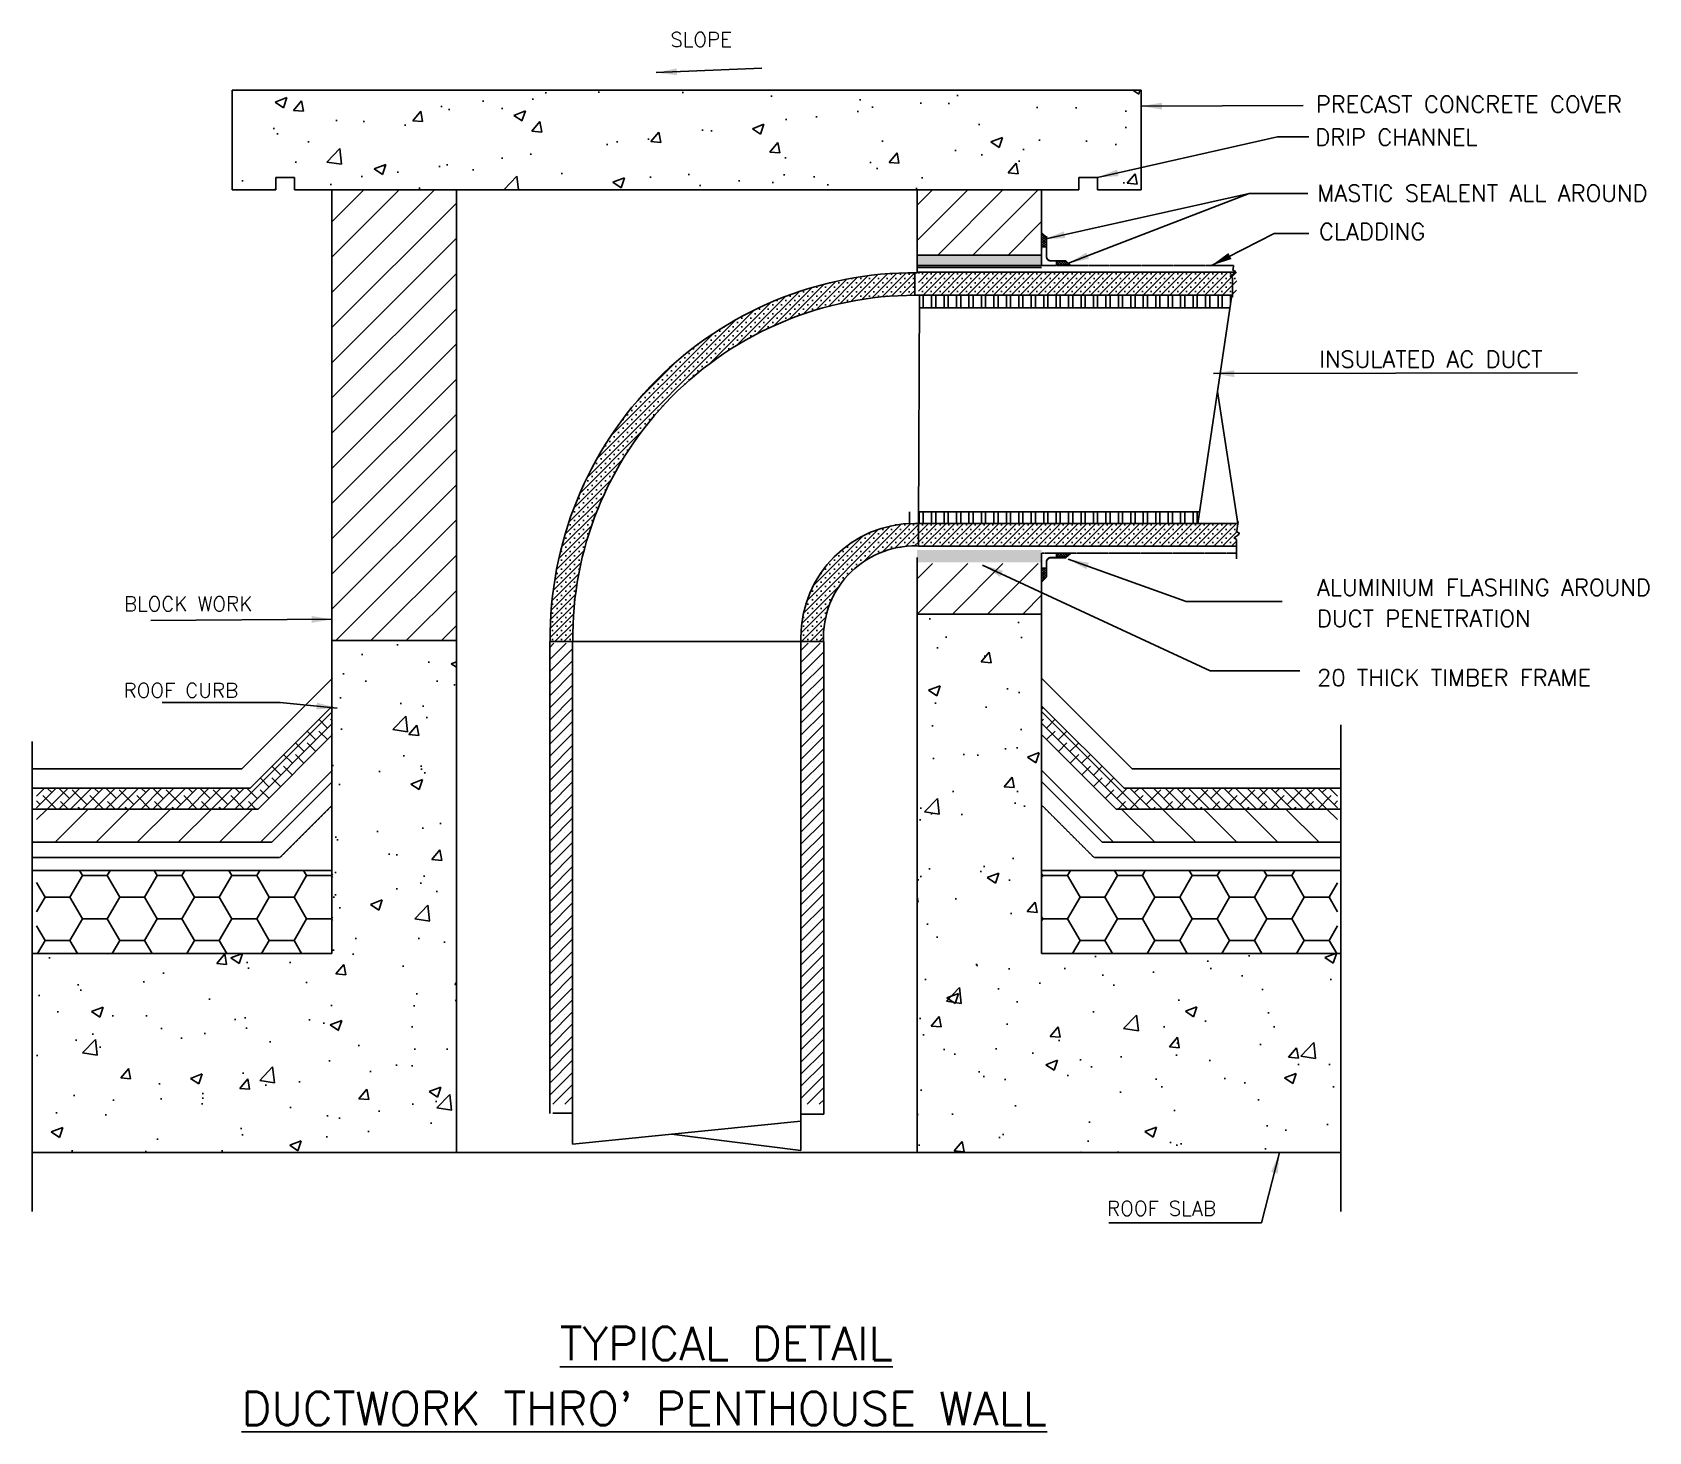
# Model space of a CAD drawing. Header units: millimetres. Extents: x -95178 to 274693, y -2232 to 263302.
# Drawn here: x 214309 to 219177, y 210438 to 214653 of the extents above; entities that cross this region are included whole.
import ezdxf

# ---------------------------------------------------------------- set-up
doc = ezdxf.new("R2010")
doc.units = ezdxf.units.MM
for name, pattern in [('CONTINUÏUS', [0]), ('DASHED', [0.75, 0.5, -0.25]), ('DASHED2', [0.375, 0.25, -0.125])]:
    doc.linetypes.add(name, pattern=pattern)
for name, color, linetype in [('1-DIM', 15, 'Continuous'), ('2', 7, 'Continuous'), ('AC-SRD', 3, 'Continuous'), ('CH-PI-TXT', 7, 'Continuous'), ('M-ARC', 1, 'Continuous'), ('PED', 1, 'Continuous'), ('SECTION', 4, 'Continuous')]:
    doc.layers.add(name, color=color, linetype=linetype)
doc.styles.add('ROMANS', font='romans.shx', dxfattribs={"width": 0.8})
doc.styles.get("Standard").update_dxf_attribs({"font": 'arial.ttf'})
doc.dimstyles.new('IMRAN', dxfattribs={"dimscale": 50, "dimtxt": 2.5, "dimasz": 2.5, "dimexe": 0.5, "dimexo": 0.5, "dimgap": 0.5, "dimtad": 0, "dimdec": 0, "dimrnd": 0.5, "dimzin": 9, "dimdsep": 46, "dimtxsty": 'ROMANS', "dimcen": 0, "dimdle": 0.07, "dimclrt": 15, "dimadec": 0, "dimazin": 0, "dimtfac": 1, "dimtdec": 4, "dimtix": 1, "dimtmove": 1, "dimatfit": 3, "dimfxl": 1, "dimtolj": 1, "dimtzin": 0, "dimarcsym": 0})
pattern_1 = [(90, (197367.59, 281833.243), (-37.5, 7e-15), []), (90, (197380.09, 281845.743), (-37.5, 7e-15), [])]
pattern_2 = [(45, (197367.588, 281833.243), (-13.258252, 13.258252), []), (45, (197380.847, 281833.243), (-13.258252, 13.258252), [0, -18.75])]
pattern_3 = [(50, (197367.6, 281833.24), (358.6301, -31.3761), [37.5, -412.5]), (355, (197367.6, 281833.24), (-69.3757, 376.096), [30, -330]), (100.4514, (197397.47, 281830.63), (289.2547, 344.7198), [31.8701, -350.571]), (46.1842, (197367.6, 281933.24), (533.6205, -82.7595), [56.25, -618.75]), (96.6356, (197412.06, 281926.35), (467.3314, 487.059), [47.805, -525.8565]), (351.1842, (197367.6, 281933.24), (467.331, 487.0593), [45, -495]), (21, (197417.6, 281908.24), (298.4535, -201.3094), [37.5, -412.5]), (326, (197417.6, 281908.24), (121.6577, 362.575), [30, -330]), (71.4514, (197442.46, 281891.47), (420.1113, 161.2652), [31.8701, -350.571]), (37.5, (197367.59, 281833.24), (6.07993, 166.44693), [0, -326, 0, -335, 0, -331.25]), (7.5, (197367.59, 281833.24), (131.53477, 197.20586), [0, -191, 0, -318.5, 0, -126.25]), (327.5, (197256.09, 281833.24), (266.91122, -11.27744), [0, -125, 0, -390, 0, -517.5]), (317.5, (197206.09, 281833.24), (291.5931, 50.0525), [0, -162.5, 0, -259, 0, -367.5])]

# ---------------------------------------------------------------- blocks, each defined once
blk = doc.blocks.new('*X44')
at = {"color": 0}
for p, q in [((23051.8, 9581.4), (23087.4, 9617)), ((23051.8, 9607.9), (23060.9, 9617)), ((23056.1, 9599), (23056.1, 9599)), ((23063.9, 9567), (23113.9, 9617)), ((23069.4, 9612.2), (23069.4, 9612.2)), ((23082.6, 9599), (23082.6, 9599)), ((23090.4, 9567), (23140.4, 9617)), ((23095.9, 9612.2), (23095.9, 9612.2)), ((23109.1, 9599), (23109.1, 9599)), ((23116.9, 9567), (23166.9, 9617)), ((23122.4, 9612.2), (23122.4, 9612.2)), ((23135.6, 9599), (23135.6, 9599)), ((23143.5, 9567), (23193.5, 9617)), ((23148.9, 9612.2), (23148.9, 9612.2)), ((23162.2, 9599), (23162.2, 9599)), ((23170, 9567), (23220, 9617)), ((23175.4, 9612.2), (23175.4, 9612.2)), ((23188.7, 9599), (23188.7, 9599)), ((23196.5, 9567), (23246.5, 9617)), ((23201.9, 9612.2), (23201.9, 9612.2)), ((23215.2, 9599), (23215.2, 9599)), ((23223, 9567), (23273, 9617)), ((23228.5, 9612.2), (23228.5, 9612.2)), ((23241.7, 9599), (23241.7, 9599)), ((23249.5, 9567), (23299.5, 9617)), ((23255, 9612.2), (23255, 9612.2)), ((23268.2, 9599), (23268.2, 9599)), ((23276, 9567), (23326, 9617)), ((23281.5, 9612.2), (23281.5, 9612.2)), ((23294.7, 9599), (23294.7, 9599)), ((23302.6, 9567), (23352.6, 9617)), ((23308, 9612.2), (23308, 9612.2)), ((23321.3, 9599), (23321.3, 9599)), ((23329.1, 9567), (23379.1, 9617)), ((23334.5, 9612.2), (23334.5, 9612.2)), ((23347.8, 9599), (23347.8, 9599)), ((23355.6, 9567), (23405.6, 9617)), ((23361, 9612.2), (23361, 9612.2)), ((23374.3, 9599), (23374.3, 9599)), ((23382.1, 9567), (23432.1, 9617)), ((23387.6, 9612.2), (23387.6, 9612.2)), ((23400.8, 9599), (23400.8, 9599)), ((23408.6, 9567), (23458.6, 9617)), ((23414.1, 9612.2), (23414.1, 9612.2)), ((23427.3, 9599), (23427.3, 9599)), ((23435.1, 9567), (23485.1, 9617)), ((23440.6, 9612.2), (23440.6, 9612.2)), ((23453.8, 9599), (23453.8, 9599)), ((23461.7, 9567), (23511.7, 9617)), ((23467.1, 9612.2), (23467.1, 9612.2)), ((23480.4, 9599), (23480.4, 9599)), ((23488.2, 9567), (23538.2, 9617)), ((23493.6, 9612.2), (23493.6, 9612.2)), ((23506.9, 9599), (23506.9, 9599)), ((23514.7, 9567), (23564.7, 9617)), ((23520.1, 9612.2), (23520.1, 9612.2)), ((23533.4, 9599), (23533.4, 9599)), ((23541.2, 9567), (23591.2, 9617)), ((23546.7, 9612.2), (23546.7, 9612.2)), ((23559.9, 9599), (23559.9, 9599)), ((23567.7, 9567), (23617.7, 9617)), ((23573.2, 9612.2), (23573.2, 9612.2)), ((23586.4, 9599), (23586.4, 9599)), ((23594.2, 9567), (23644.2, 9617)), ((23599.7, 9612.2), (23599.7, 9612.2)), ((23612.9, 9599), (23612.9, 9599)), ((23620.8, 9567), (23670.8, 9617)), ((23626.2, 9612.2), (23626.2, 9612.2)), ((23639.5, 9599), (23639.5, 9599)), ((23647.3, 9567), (23697.3, 9617)), ((23652.7, 9612.2), (23652.7, 9612.2)), ((23666, 9599), (23666, 9599)), ((23673.8, 9567), (23723.8, 9617)), ((23679.2, 9612.2), (23679.2, 9612.2)), ((23692.5, 9599), (23692.5, 9599)), ((23700.3, 9567), (23750.3, 9617)), ((23705.8, 9612.2), (23705.8, 9612.2)), ((23719, 9599), (23719, 9599)), ((23726.8, 9567), (23776.8, 9617)), ((23732.3, 9612.2), (23732.3, 9612.2)), ((23745.5, 9599), (23745.5, 9599)), ((23753.3, 9567), (23803.3, 9617)), ((23758.8, 9612.2), (23758.8, 9612.2)), ((23772, 9599), (23772, 9599)), ((23779.9, 9567), (23829.9, 9617)), ((23785.3, 9612.2), (23785.3, 9612.2)), ((23798.6, 9599), (23798.6, 9599)), ((23806.4, 9567), (23856.4, 9617)), ((23811.8, 9612.2), (23811.8, 9612.2)), ((23825.1, 9599), (23825.1, 9599)), ((23832.9, 9567), (23882.9, 9617)), ((23838.3, 9612.2), (23838.3, 9612.2)), ((23851.6, 9599), (23851.6, 9599)), ((23859.4, 9567), (23909.4, 9617)), ((23864.9, 9612.2), (23864.9, 9612.2)), ((23878.1, 9599), (23878.1, 9599)), ((23885.9, 9567), (23935.9, 9617)), ((23891.4, 9612.2), (23891.4, 9612.2)), ((23904.6, 9599), (23904.6, 9599)), ((23912.4, 9567), (23962.4, 9617)), ((23917.9, 9612.2), (23917.9, 9612.2)), ((23931.1, 9599), (23931.1, 9599)), ((23938.9, 9567), (23988.9, 9617)), ((23944.4, 9612.2), (23944.4, 9612.2)), ((23957.7, 9599), (23957.7, 9599)), ((23965.5, 9567), (24015.5, 9617)), ((23970.9, 9612.2), (23970.9, 9612.2)), ((23984.2, 9599), (23984.2, 9599)), ((23992, 9567), (24042, 9617)), ((23997.4, 9612.2), (23997.4, 9612.2)), ((24010.7, 9599), (24010.7, 9599)), ((24018.5, 9567), (24061.9, 9610.4)), ((24024, 9612.2), (24024, 9612.2)), ((24037.2, 9599), (24037.2, 9599)), ((24050.5, 9612.2), (24050.5, 9612.2)), ((23056.1, 9572.5), (23056.1, 9572.5)), ((23069.4, 9585.7), (23069.4, 9585.7)), ((23082.6, 9572.5), (23082.6, 9572.5)), ((23095.9, 9585.7), (23095.9, 9585.7)), ((23109.1, 9572.5), (23109.1, 9572.5)), ((23122.4, 9585.7), (23122.4, 9585.7)), ((23135.6, 9572.5), (23135.6, 9572.5)), ((23148.9, 9585.7), (23148.9, 9585.7)), ((23162.2, 9572.5), (23162.2, 9572.5)), ((23175.4, 9585.7), (23175.4, 9585.7)), ((23188.7, 9572.5), (23188.7, 9572.5)), ((23201.9, 9585.7), (23201.9, 9585.7)), ((23215.2, 9572.5), (23215.2, 9572.5)), ((23228.5, 9585.7), (23228.5, 9585.7)), ((23241.7, 9572.5), (23241.7, 9572.5)), ((23255, 9585.7), (23255, 9585.7)), ((23268.2, 9572.5), (23268.2, 9572.5)), ((23281.5, 9585.7), (23281.5, 9585.7)), ((23294.7, 9572.5), (23294.7, 9572.5)), ((23308, 9585.7), (23308, 9585.7)), ((23321.3, 9572.5), (23321.3, 9572.5)), ((23334.5, 9585.7), (23334.5, 9585.7)), ((23347.8, 9572.5), (23347.8, 9572.5)), ((23361, 9585.7), (23361, 9585.7)), ((23374.3, 9572.5), (23374.3, 9572.5)), ((23387.6, 9585.7), (23387.6, 9585.7)), ((23400.8, 9572.5), (23400.8, 9572.5)), ((23414.1, 9585.7), (23414.1, 9585.7)), ((23427.3, 9572.5), (23427.3, 9572.5)), ((23440.6, 9585.7), (23440.6, 9585.7)), ((23453.8, 9572.5), (23453.8, 9572.5)), ((23467.1, 9585.7), (23467.1, 9585.7)), ((23480.4, 9572.5), (23480.4, 9572.5)), ((23493.6, 9585.7), (23493.6, 9585.7)), ((23506.9, 9572.5), (23506.9, 9572.5)), ((23520.1, 9585.7), (23520.1, 9585.7)), ((23533.4, 9572.5), (23533.4, 9572.5)), ((23546.7, 9585.7), (23546.7, 9585.7)), ((23559.9, 9572.5), (23559.9, 9572.5)), ((23573.2, 9585.7), (23573.2, 9585.7)), ((23586.4, 9572.5), (23586.4, 9572.5)), ((23599.7, 9585.7), (23599.7, 9585.7)), ((23612.9, 9572.5), (23612.9, 9572.5)), ((23626.2, 9585.7), (23626.2, 9585.7)), ((23639.5, 9572.5), (23639.5, 9572.5)), ((23652.7, 9585.7), (23652.7, 9585.7)), ((23666, 9572.5), (23666, 9572.5)), ((23679.2, 9585.7), (23679.2, 9585.7)), ((23692.5, 9572.5), (23692.5, 9572.5)), ((23705.8, 9585.7), (23705.8, 9585.7)), ((23719, 9572.5), (23719, 9572.5)), ((23732.3, 9585.7), (23732.3, 9585.7)), ((23745.5, 9572.5), (23745.5, 9572.5)), ((23758.8, 9585.7), (23758.8, 9585.7)), ((23772, 9572.5), (23772, 9572.5)), ((23785.3, 9585.7), (23785.3, 9585.7)), ((23798.6, 9572.5), (23798.6, 9572.5)), ((23811.8, 9585.7), (23811.8, 9585.7)), ((23825.1, 9572.5), (23825.1, 9572.5)), ((23838.3, 9585.7), (23838.3, 9585.7)), ((23851.6, 9572.5), (23851.6, 9572.5)), ((23864.9, 9585.7), (23864.9, 9585.7)), ((23878.1, 9572.5), (23878.1, 9572.5)), ((23891.4, 9585.7), (23891.4, 9585.7)), ((23904.6, 9572.5), (23904.6, 9572.5)), ((23917.9, 9585.7), (23917.9, 9585.7)), ((23931.1, 9572.5), (23931.1, 9572.5)), ((23944.4, 9585.7), (23944.4, 9585.7)), ((23957.7, 9572.5), (23957.7, 9572.5)), ((23970.9, 9585.7), (23970.9, 9585.7)), ((23984.2, 9572.5), (23984.2, 9572.5)), ((23997.4, 9585.7), (23997.4, 9585.7)), ((24010.7, 9572.5), (24010.7, 9572.5)), ((24024, 9585.7), (24024, 9585.7)), ((24037.2, 9572.5), (24037.2, 9572.5)), ((24045, 9567), (24061.9, 9583.9)), ((24050.5, 9585.7), (24050.5, 9585.7)), ((23051.8, 9024.6), (23094.2, 9067)), ((23051.8, 9051.1), (23067.7, 9067)), ((23070.8, 9017), (23120.8, 9067)), ((23097.3, 9017), (23147.3, 9067)), ((23123.8, 9017), (23173.8, 9067)), ((23150.3, 9017), (23200.3, 9067)), ((23176.8, 9017), (23226.8, 9067)), ((23203.3, 9017), (23253.3, 9067)), ((23229.9, 9017), (23279.9, 9067)), ((23256.4, 9017), (23306.4, 9067)), ((23282.9, 9017), (23332.9, 9067)), ((23309.4, 9017), (23359.4, 9067)), ((23335.9, 9017), (23385.9, 9067)), ((23362.4, 9017), (23412.4, 9067)), ((23388.9, 9017), (23438.9, 9067)), ((23415.5, 9017), (23465.5, 9067)), ((23442, 9017), (23492, 9067)), ((23468.5, 9017), (23518.5, 9067)), ((23495, 9017), (23545, 9067)), ((23521.5, 9017), (23571.5, 9067)), ((23548, 9017), (23598, 9067)), ((23574.6, 9017), (23624.6, 9067)), ((23601.1, 9017), (23651.1, 9067)), ((23627.6, 9017), (23677.6, 9067)), ((23654.1, 9017), (23704.1, 9067)), ((23680.6, 9017), (23730.6, 9067)), ((23707.1, 9017), (23757.1, 9067)), ((23733.7, 9017), (23783.7, 9067)), ((23760.2, 9017), (23810.2, 9067)), ((23786.7, 9017), (23836.7, 9067)), ((23813.2, 9017), (23863.2, 9067)), ((23839.7, 9017), (23889.7, 9067)), ((23866.2, 9017), (23916.2, 9067)), ((23892.8, 9017), (23942.8, 9067)), ((23919.3, 9017), (23969.3, 9067)), ((23945.8, 9017), (23995.8, 9067)), ((23972.3, 9017), (24022.3, 9067)), ((23998.8, 9017), (24048.8, 9067)), ((23056.1, 9042.1), (23056.1, 9042.1)), ((23069.4, 9055.4), (23069.4, 9055.4)), ((23069.4, 9028.9), (23069.4, 9028.9)), ((23082.6, 9042.1), (23082.6, 9042.1)), ((23095.9, 9055.4), (23095.9, 9055.4)), ((23095.9, 9028.9), (23095.9, 9028.9)), ((23109.1, 9042.1), (23109.1, 9042.1)), ((23122.4, 9055.4), (23122.4, 9055.4)), ((23122.4, 9028.9), (23122.4, 9028.9)), ((23135.6, 9042.1), (23135.6, 9042.1)), ((23148.9, 9055.4), (23148.9, 9055.4)), ((23148.9, 9028.9), (23148.9, 9028.9)), ((23162.2, 9042.1), (23162.2, 9042.1)), ((23175.4, 9055.4), (23175.4, 9055.4)), ((23175.4, 9028.9), (23175.4, 9028.9)), ((23188.7, 9042.1), (23188.7, 9042.1)), ((23201.9, 9055.4), (23201.9, 9055.4)), ((23201.9, 9028.9), (23201.9, 9028.9)), ((23215.2, 9042.1), (23215.2, 9042.1)), ((23228.5, 9055.4), (23228.5, 9055.4)), ((23228.5, 9028.9), (23228.5, 9028.9)), ((23241.7, 9042.1), (23241.7, 9042.1)), ((23255, 9055.4), (23255, 9055.4)), ((23255, 9028.9), (23255, 9028.9)), ((23268.2, 9042.1), (23268.2, 9042.1)), ((23281.5, 9055.4), (23281.5, 9055.4)), ((23281.5, 9028.9), (23281.5, 9028.9)), ((23294.7, 9042.1), (23294.7, 9042.1)), ((23308, 9055.4), (23308, 9055.4)), ((23308, 9028.9), (23308, 9028.9)), ((23321.3, 9042.1), (23321.3, 9042.1)), ((23334.5, 9055.4), (23334.5, 9055.4)), ((23334.5, 9028.9), (23334.5, 9028.9)), ((23347.8, 9042.1), (23347.8, 9042.1)), ((23361, 9055.4), (23361, 9055.4)), ((23361, 9028.9), (23361, 9028.9)), ((23374.3, 9042.1), (23374.3, 9042.1)), ((23387.6, 9055.4), (23387.6, 9055.4)), ((23387.6, 9028.9), (23387.6, 9028.9)), ((23400.8, 9042.1), (23400.8, 9042.1)), ((23414.1, 9055.4), (23414.1, 9055.4)), ((23414.1, 9028.9), (23414.1, 9028.9)), ((23427.3, 9042.1), (23427.3, 9042.1)), ((23440.6, 9055.4), (23440.6, 9055.4)), ((23440.6, 9028.9), (23440.6, 9028.9)), ((23453.8, 9042.1), (23453.8, 9042.1)), ((23467.1, 9055.4), (23467.1, 9055.4)), ((23467.1, 9028.9), (23467.1, 9028.9)), ((23480.4, 9042.1), (23480.4, 9042.1)), ((23493.6, 9055.4), (23493.6, 9055.4)), ((23493.6, 9028.9), (23493.6, 9028.9)), ((23506.9, 9042.1), (23506.9, 9042.1)), ((23520.1, 9055.4), (23520.1, 9055.4)), ((23520.1, 9028.9), (23520.1, 9028.9)), ((23533.4, 9042.1), (23533.4, 9042.1)), ((23546.7, 9055.4), (23546.7, 9055.4)), ((23546.7, 9028.9), (23546.7, 9028.9)), ((23559.9, 9042.1), (23559.9, 9042.1)), ((23573.2, 9055.4), (23573.2, 9055.4)), ((23573.2, 9028.9), (23573.2, 9028.9)), ((23586.4, 9042.1), (23586.4, 9042.1)), ((23599.7, 9055.4), (23599.7, 9055.4)), ((23599.7, 9028.9), (23599.7, 9028.9)), ((23612.9, 9042.1), (23612.9, 9042.1)), ((23626.2, 9055.4), (23626.2, 9055.4)), ((23626.2, 9028.9), (23626.2, 9028.9)), ((23639.5, 9042.1), (23639.5, 9042.1)), ((23652.7, 9055.4), (23652.7, 9055.4)), ((23652.7, 9028.9), (23652.7, 9028.9)), ((23666, 9042.1), (23666, 9042.1)), ((23679.2, 9055.4), (23679.2, 9055.4)), ((23679.2, 9028.9), (23679.2, 9028.9)), ((23692.5, 9042.1), (23692.5, 9042.1)), ((23705.8, 9055.4), (23705.8, 9055.4)), ((23705.8, 9028.9), (23705.8, 9028.9)), ((23719, 9042.1), (23719, 9042.1)), ((23732.3, 9055.4), (23732.3, 9055.4)), ((23732.3, 9028.9), (23732.3, 9028.9)), ((23745.5, 9042.1), (23745.5, 9042.1)), ((23758.8, 9055.4), (23758.8, 9055.4)), ((23758.8, 9028.9), (23758.8, 9028.9)), ((23772, 9042.1), (23772, 9042.1)), ((23785.3, 9055.4), (23785.3, 9055.4)), ((23785.3, 9028.9), (23785.3, 9028.9)), ((23798.6, 9042.1), (23798.6, 9042.1)), ((23811.8, 9055.4), (23811.8, 9055.4)), ((23811.8, 9028.9), (23811.8, 9028.9)), ((23825.1, 9042.1), (23825.1, 9042.1)), ((23838.3, 9055.4), (23838.3, 9055.4)), ((23838.3, 9028.9), (23838.3, 9028.9)), ((23851.6, 9042.1), (23851.6, 9042.1)), ((23864.9, 9055.4), (23864.9, 9055.4)), ((23864.9, 9028.9), (23864.9, 9028.9)), ((23878.1, 9042.1), (23878.1, 9042.1)), ((23891.4, 9055.4), (23891.4, 9055.4)), ((23891.4, 9028.9), (23891.4, 9028.9)), ((23904.6, 9042.1), (23904.6, 9042.1)), ((23917.9, 9055.4), (23917.9, 9055.4)), ((23917.9, 9028.9), (23917.9, 9028.9)), ((23931.1, 9042.1), (23931.1, 9042.1)), ((23944.4, 9055.4), (23944.4, 9055.4)), ((23944.4, 9028.9), (23944.4, 9028.9)), ((23957.7, 9042.1), (23957.7, 9042.1)), ((23970.9, 9055.4), (23970.9, 9055.4)), ((23970.9, 9028.9), (23970.9, 9028.9)), ((23984.2, 9042.1), (23984.2, 9042.1)), ((23997.4, 9055.4), (23997.4, 9055.4)), ((23997.4, 9028.9), (23997.4, 9028.9)), ((24010.7, 9042.1), (24010.7, 9042.1)), ((24024, 9055.4), (24024, 9055.4)), ((24025.3, 9017), (24061.9, 9053.6)), ((24050.5, 9028.9), (24050.5, 9028.9)), ((24051.9, 9017), (24061.9, 9027.1))]:
    blk.add_line(p, q, dxfattribs=at)
blk = doc.blocks.new('*X45')
at = {"color": 0}
for p, q in [((23367.6, 4859.1), (23392.6, 4884.1)), ((23367.6, 4845.8), (23392.6, 4870.8)), ((23392.6, 4860.7), (23378.8, 4874.5)), ((23392.6, 4874), (23385.2, 4881.4)), ((23392.6, 4887.3), (23391.6, 4888.3)), ((23392.6, 4834.2), (23367.6, 4859.2)), ((23367.6, 4832.6), (23392.6, 4857.6)), ((23392.6, 4821), (23367.6, 4846)), ((23367.6, 4819.3), (23392.6, 4844.3)), ((23386.8, 4813.5), (23367.6, 4832.7)), ((23373.6, 4813.5), (23367.6, 4819.5)), ((23392.6, 4847.5), (23372.4, 4867.6)), ((23375, 4813.5), (23392.6, 4831)), ((23388.3, 4813.5), (23392.6, 4817.8)), ((23244, 4730.9), (23239.3, 4735.7)), ((23239.4, 4730.9), (23264.4, 4755.9)), ((23257.2, 4730.9), (23246.1, 4742)), ((23252.7, 4730.9), (23277.7, 4755.9)), ((23270.5, 4730.9), (23253, 4748.4)), ((23283.8, 4730.9), (23259.9, 4754.8)), ((23266, 4730.9), (23291, 4755.9)), ((23297, 4730.9), (23272, 4755.9)), ((23279.2, 4730.9), (23304.2, 4755.9)), ((23310.3, 4730.9), (23285.3, 4755.9)), ((23292.5, 4730.9), (23311.7, 4750.2)), ((23311.7, 4742.7), (23298.5, 4755.9)), ((23305.7, 4730.9), (23311.7, 4736.9))]:
    blk.add_line(p, q, dxfattribs=at)

msp = doc.modelspace()

# ---------------------------------------------------------------- hatches: boundary and pattern name
at = {"layer": '1-DIM'}
h = msp.add_hatch(dxfattribs=at)
h.set_pattern_fill('AR-CONC', color=256, scale=50, style=0)
h.set_pattern_definition(pattern_3)
h.paths.add_polyline_path([(217648.853, 214478.593), (214911.353, 214478.593), (214911.353, 214178.369), (215042.603, 214178.369), (215042.603, 214215.869), (215098.853, 214215.869), (215098.853, 214178.369), (217461.353, 214178.369), (217461.353, 214215.869), (217517.603, 214215.869), (217517.603, 214178.369), (217648.853, 214178.369)])
h = msp.add_hatch(dxfattribs=at)
h.set_pattern_fill('ANSI31', color=256, scale=600, style=0)
h.set_pattern_definition([(45, (197367.59, 281833.24), (-53.03301, 53.03301), [])])
h.paths.add_polyline_path([(215586.353, 214178.369), (215211.353, 214178.369), (215211.353, 212820.603), (215586.353, 212820.603)])
h = msp.add_hatch(dxfattribs=at)
h.set_pattern_fill('ANSI31', color=256, scale=600, style=0)
h.set_pattern_definition([(45, (197367.59, 281075.685), (-53.03301, 53.03301), [])])
h.paths.add_polyline_path([(216973.853, 214178.369), (216973.853, 213982.019), (217348.853, 213982.019), (217348.853, 214178.369)])
h = msp.add_hatch(dxfattribs=at)
h.set_pattern_fill('SACNCR', color=256, scale=200, style=0)
h.set_pattern_definition([(45, (197367.588, 282589.493), (-13.258252, 13.258252), []), (45, (197380.847, 282589.493), (-13.258252, 13.258252), [0, -18.75])])
h.paths.add_polyline_path([(217939.654, 213929.944), (216977.682, 213929.944), (216977.666, 213926.128), (216977.666, 213861.751, -0.00909105), (216987.668, 213861.194), (217935.547, 213861.194), (217935.547, 213881.144), (217928.287, 213885.98), (217933.127, 213889.607), (217941.596, 213895.653), (217944.016, 213900.489), (217935.547, 213905.325), (217936.757, 213907.743)])
h = msp.add_hatch(dxfattribs=at)
h.set_pattern_fill('SACNCR', color=256, scale=200, style=0)
h.set_pattern_definition(pattern_2)
h.paths.add_polyline_path([(216977.666, 213105.501), (216977.666, 213173.694), (216967.353, 213173.694, 0.41421356), (216623.853, 212830.194), (216623.853, 212817.993), (216692.124, 212817.993, -0.4383635)])
h = msp.add_hatch(dxfattribs=at)
h.set_pattern_fill('SACNCR', color=256, scale=200, style=0)
h.set_pattern_definition(pattern_2)
h.paths.add_polyline_path([(217939.654, 213173.694), (216977.682, 213173.694), (216977.666, 213169.878), (216977.666, 213105.501, -0.00909105), (216987.668, 213104.944), (217935.547, 213104.944), (217935.547, 213124.894), (217928.287, 213129.73), (217933.127, 213133.357), (217941.596, 213139.403), (217944.016, 213144.239), (217935.547, 213149.075), (217936.757, 213151.493)])
h = msp.add_hatch(dxfattribs=at)
h.set_pattern_fill('ANSI31', color=256, scale=600, style=0)
h.set_pattern_definition([(45, (197367.59, 279949.91), (-53.03301, 53.03301), [])])
h.paths.add_polyline_path([(217348.853, 212902.593), (217348.853, 213052.593), (216973.853, 213052.593), (216973.853, 212902.593)])
h = msp.add_hatch(dxfattribs=at)
h.set_pattern_fill('AR-CONC', color=256, scale=50, style=0)
h.set_pattern_definition(pattern_3)
h.paths.add_polyline_path([(217348.853, 211878.127), (217348.853, 212820.603), (217348.853, 212900.103), (216973.853, 212900.103), (216973.853, 212820.603), (216973.853, 211278.127), (218249.612, 211278.127), (218249.612, 211878.127)])
h = msp.add_hatch(dxfattribs=at)
h.set_pattern_fill('AR-CONC', color=256, scale=50, style=0)
h.set_pattern_definition(pattern_3)
h.paths.add_polyline_path([(215586.353, 211278.127), (215586.353, 212820.603), (215211.353, 212820.603), (215211.353, 211878.127), (214309.186, 211878.127), (214309.186, 211278.127)])
h = msp.add_hatch(dxfattribs=at)
h.set_pattern_fill('ANSI38', color=11, scale=200, style=0)
h.set_pattern_definition([(45, (236959.788, 356435.56), (-17.6776695, 17.6776695), []), (135, (236959.788, 356435.56), (-53.0330086, 17.6776695), [62.5, -37.5])])
h.paths.add_polyline_path([(215213.044, 212537.472), (215213.044, 212624.543), (214964.795, 212376.293), (214322.033, 212376.293), (214322.033, 212313.293), (214988.865, 212313.293)])
h = msp.add_hatch(dxfattribs=at)
h.set_pattern_fill('ANSI38', color=11, scale=200, style=0)
h.set_pattern_definition([(135, (195602.11, 356435.56), (17.6776695, 17.6776695), []), (45, (195602.11, 356435.56), (53.0330086, 17.6776695), [62.5, -37.5])])
h.paths.add_polyline_path([(217348.853, 212537.472), (217348.853, 212624.543), (217597.103, 212376.293), (218239.865, 212376.293), (218239.865, 212313.293), (217573.032, 212313.293)])
h = msp.add_hatch(dxfattribs=at)
h.set_pattern_fill('ANSI31', color=11, scale=700, style=0)
h.set_pattern_definition([(45, (236959.79, 356435.56), (-61.871843, 61.871843), [])])
h.paths.add_polyline_path([(214322.033, 212313.293), (214322.033, 212213.293), (215030.287, 212213.293), (215213.044, 212396.051), (215213.044, 212537.472), (214988.865, 212313.293)])
h = msp.add_hatch(dxfattribs=at)
h.set_pattern_fill('ANSI31', color=11, scale=700, style=0)
h.set_pattern_definition([(135, (195602.11, 356435.56), (61.871843, 61.871843), [])])
h.paths.add_polyline_path([(218239.865, 212313.293), (218239.865, 212213.293), (217531.611, 212213.293), (217348.853, 212396.051), (217348.853, 212537.472), (217573.032, 212313.293)])
h = msp.add_hatch(dxfattribs=at)
h.set_pattern_fill('HONEY', color=256, scale=600, style=0)
h.set_pattern_definition([(7e-15, (236959.79, 356435.56), (112.5, 64.951905), [75, -150]), (120, (236959.79, 356435.56), (-112.5, 64.951905), [75, -150]), (60, (236959.79, 356435.56), (2e-07, 129.90381), [-150, 75])])
h.paths.add_polyline_path([(215213.044, 212128.127), (214322.033, 212128.127), (214322.033, 211878.127), (215213.044, 211878.127)])
h = msp.add_hatch(dxfattribs=at)
h.set_pattern_fill('HONEY', color=256, scale=600, style=0)
h.set_pattern_definition([(180, (195602.11, 356435.56), (-112.5, 64.951905), [75, -150]), (60, (195602.11, 356435.56), (112.5, 64.951905), [75, -150]), (120, (195602.11, 356435.56), (-2e-07, 129.90381), [-150, 75])])
h.paths.add_polyline_path([(217348.853, 212128.127), (218239.865, 212128.127), (218239.865, 211878.127), (217348.853, 211878.127)])
at = {"layer": 'PED'}
for points in [[(217348.853, 213944.519), (217348.853, 213982.019), (216973.853, 213982.019), (216973.853, 213944.519)], [(216973.853, 213093.338), (216973.853, 213055.838), (217348.853, 213055.838), (217348.853, 213093.338)]]:
    msp.add_hatch(color=13, dxfattribs=at).paths.add_polyline_path(points)
at = {"layer": 'SECTION'}
h = msp.add_hatch(dxfattribs=at)
h.set_pattern_fill('SACNCR', color=14, scale=200, style=0)
h.set_pattern_definition(pattern_2)
h.paths.add_polyline_path([(216967.353, 213860.694), (216967.353, 213928.694, 0.41747061), (215868.921, 212817.993), (215936.926, 212817.993, -0.41768581)])
h = msp.add_hatch(dxfattribs=at)
h.set_pattern_fill('ANSI32', color=14, scale=100, angle=45, style=0)
h.set_pattern_definition(pattern_1)
h.paths.add_polyline_path([(217916.485, 213823.003), (217922.195, 213861.194), (216980.609, 213861.194), (216980.447, 213823.003)])
h = msp.add_hatch(dxfattribs=at)
h.set_pattern_fill('ANSI32', color=14, scale=100, angle=45, style=0)
h.set_pattern_definition(pattern_1)
h.paths.add_polyline_path([(216977.829, 213208.069), (216977.682, 213173.694), (217819.397, 213173.694), (217824.537, 213208.069)])

# ---------------------------------------------------------------- linework, layer by layer
at = {"color": 2}
for p, q in [((214911.353, 214478.593), (217648.853, 214478.593)), ((214911.353, 214478.593), (214911.353, 214178.369)), ((217648.853, 214478.593), (217648.853, 214178.369)), ((215042.603, 214215.869), (215042.603, 214178.369)), ((215042.603, 214215.869), (215098.853, 214215.869)), ((215098.853, 214215.869), (215098.853, 214178.369)), ((217461.353, 214215.869), (217461.353, 214178.369)), ((217461.353, 214215.869), (217517.603, 214215.869)), ((217517.603, 214215.869), (217517.603, 214178.369)), ((214911.353, 214178.369), (215042.603, 214178.369)), ((215098.853, 214178.369), (217461.353, 214178.369)), ((215211.353, 214178.369), (215211.353, 211878.127)), ((215586.353, 214178.369), (215586.353, 211278.127)), ((216973.853, 214178.369), (216973.853, 213929.944)), ((217348.853, 214178.369), (217348.853, 213950.569)), ((217517.603, 214178.369), (217648.853, 214178.369)), ((216973.853, 213982.019), (217348.853, 213982.019)), ((216973.853, 213944.519), (217348.853, 213944.519)), ((216973.853, 212820.603), (216973.853, 213070.569)), ((217348.853, 212820.603), (217348.853, 213084.319)), ((216973.853, 212900.103), (217348.853, 212900.103)), ((215211.353, 212820.603), (215586.353, 212820.603)), ((216973.853, 212820.603), (216973.853, 211278.127)), ((217348.853, 212820.603), (217348.853, 211878.127)), ((214309.186, 211878.127), (215211.353, 211878.127)), ((217348.853, 211878.127), (218249.612, 211878.127)), ((214309.186, 211278.127), (218249.612, 211278.127))]:
    msp.add_line(p, q, dxfattribs=at)
at = {"color": 0}
msp.add_line((217360.158, 214006.514), (217363.453, 214009.809), dxfattribs=at)
for p, q in [((218249.612, 212566.743), (218249.612, 211100.978)), ((214309.186, 212516.543), (214309.186, 211100.978))]:
    msp.add_line(p, q)
at = {"layer": '1-DIM'}
for p, q in [((216967.353, 213860.694), (216967.353, 213928.694)), ((216951.437, 213173.325), (216951.437, 213208.069)), ((216977.666, 213104.944), (216977.666, 213173.694)), ((215213.044, 212707.178), (214939.86, 212433.993)), ((217348.853, 212707.178), (217622.038, 212433.993)), ((215213.044, 212624.543), (214964.795, 212376.293)), ((217348.853, 212624.543), (217597.103, 212376.293)), ((215936.353, 211397.187), (215876.646, 211397.467)), ((216692.603, 211393.641), (216623.853, 211393.964)), ((216623.853, 211372.843), (216623.853, 211284.506))]:
    msp.add_line(p, q, dxfattribs=at)
at = {"layer": '2', "color": 7, "linetype": 'Continuous'}
for p, q in [((215213.044, 212537.472), (214988.865, 212313.293)), ((217348.853, 212537.472), (217573.032, 212313.293)), ((215213.044, 212396.051), (215030.287, 212213.293)), ((217348.853, 212396.051), (217531.611, 212213.293)), ((214988.865, 212313.293), (214309.186, 212313.293)), ((217573.032, 212313.293), (218249.612, 212313.293)), ((215030.287, 212213.293), (214309.186, 212213.293)), ((217531.611, 212213.293), (218249.612, 212213.293))]:
    msp.add_line(p, q, dxfattribs=at)
at = {"layer": '2', "color": 6, "linetype": 'DASHED'}
for p, q in [((215213.044, 212325.34), (215054.797, 212167.093)), ((217348.853, 212325.34), (217507.1, 212167.093)), ((215054.797, 212167.093), (214309.186, 212167.093)), ((217507.1, 212167.093), (218249.612, 212167.093))]:
    msp.add_line(p, q, dxfattribs=at)
at = {"layer": '2', "color": 1, "linetype": 'CONTINUÏUS'}
for p, q in [((214309.186, 212128.127), (215213.044, 212128.127)), ((218249.612, 212128.127), (217348.853, 212128.127))]:
    msp.add_line(p, q, dxfattribs=at)
at = {"layer": 'AC-SRD', "color": 252, "linetype": 'DASHED2'}
for p, q in [((217926.811, 213950.569), (217348.203, 213950.569)), ((217935.547, 213084.319), (217349.138, 213084.319))]:
    msp.add_line(p, q, dxfattribs=at)
at = {"layer": 'AC-SRD'}
for p, q in [((217931.339, 213929.944), (216973.853, 213929.944)), ((217922.195, 213861.194), (216967.353, 213861.194)), ((216977.666, 213169.878), (216980.609, 213861.194)), ((217940.068, 213173.694), (216967.353, 213173.694)), ((217935.547, 213104.944), (216977.666, 213104.944)), ((216623.853, 212830.194), (216623.853, 211284.506)), ((216692.603, 212817.993), (215867.603, 212817.993)), ((215867.603, 212817.993), (215867.603, 211395.906)), ((215936.353, 212817.993), (215936.353, 211303.932)), ((216692.603, 212817.993), (216692.603, 211393.641)), ((215936.353, 211303.932), (216623.853, 211372.843)), ((216623.853, 211284.506), (216234.173, 211333.784))]:
    msp.add_line(p, q, dxfattribs=at)
for radius, start, end in [(1098.5, 89.66097, 180.636409), (1030.5, 90, 180.678406), (343.5, 90, 180), (275.5, 85.771308, 182.538331)]:
    msp.add_arc((216967.353, 212830.194), radius, start, end, dxfattribs=at)
at = {"layer": 'CH-PI-TXT'}
for p, q in [((217348.853, 214049.485), (217363.669, 214035.735)), ((217363.453, 214006.514), (217348.853, 214006.514)), ((217422.017, 213964.319), (217436.833, 213950.569)), ((217422.017, 213070.569), (217436.833, 213084.319)), ((217363.453, 213038.925), (217349.703, 213038.925)), ((217363.453, 213012.005), (217349.703, 212997.195))]:
    msp.add_line(p, q, dxfattribs=at)
at = {"layer": 'CH-PI-TXT', "color": 15}
for p, q in [((217363.453, 214031.595), (217348.853, 214046.195)), ((217348.853, 214038.961), (217354.312, 214044.42)), ((217348.853, 214031.669), (217358.094, 214040.91)), ((217363.453, 214024.303), (217348.853, 214038.903)), ((217348.853, 214024.377), (217360.784, 214036.308)), ((217348.853, 214017.085), (217363.453, 214031.685)), ((217363.453, 214017.011), (217348.853, 214031.611)), ((217348.853, 214009.793), (217363.453, 214024.393)), ((217363.453, 214009.719), (217348.853, 214024.319)), ((217359.366, 214006.514), (217348.853, 214017.027)), ((217352.074, 214006.514), (217348.853, 214009.735)), ((217348.853, 213999.903), (217350.252, 214001.302)), ((217352.866, 214006.514), (217363.453, 214017.101)), ((217348.853, 213950.569), (216973.853, 213950.569)), ((217394.181, 213957.066), (217401.434, 213964.319)), ((217404.761, 213950.569), (217394.181, 213961.149)), ((217394.976, 213950.569), (217408.726, 213964.319)), ((217412.053, 213950.569), (217398.303, 213964.319)), ((217402.268, 213950.569), (217416.018, 213964.319)), ((217419.345, 213950.569), (217405.595, 213964.319)), ((217409.56, 213950.569), (217422.688, 213963.697)), ((217426.637, 213950.569), (217412.887, 213964.319)), ((217416.852, 213950.569), (217426.47, 213960.187)), ((217433.929, 213950.569), (217420.179, 213964.319)), ((217424.144, 213950.569), (217430.252, 213956.677))]:
    msp.add_line(p, q, dxfattribs=at)
at = {"layer": 'CH-PI-TXT'}
for points in [[(217394.181, 213964.319), (217394.181, 213950.569)], [(217394.181, 213070.569), (217394.181, 213084.319)]]:
    msp.add_lwpolyline(points, dxfattribs=at)
at = {"layer": 'M-ARC', "color": 15}
for p, q in [((214939.86, 212433.993), (214309.186, 212433.993)), ((217622.038, 212433.993), (218249.612, 212433.993)), ((214964.795, 212376.293), (214309.186, 212376.293)), ((217597.103, 212376.293), (218249.612, 212376.293))]:
    msp.add_line(p, q, dxfattribs=at)
at = {"layer": 'SECTION'}
for p, q in [((217922.195, 213861.194), (217819.397, 213173.694)), ((217878.852, 213571.322), (217940.068, 213173.694))]:
    msp.add_line(p, q, dxfattribs=at)
at = {"layer": 'SECTION', "color": 15}
for p, q in [((217916.485, 213823.003), (216980.447, 213823.003)), ((217824.537, 213208.069), (216977.829, 213208.069))]:
    msp.add_line(p, q, dxfattribs=at)
at = {"layer": 'SECTION', "const_width": 5.5}
for points in [[(217363.553, 214038.933), (217363.453, 213978.069)], [(217422.017, 213964.319), (217377.203, 213964.319)], [(217422.017, 213070.569), (217377.203, 213070.569)], [(217363.453, 213012.005), (217363.453, 213056.819)]]:
    msp.add_lwpolyline(points, dxfattribs=at)
for points in [[(217377.203, 213964.319, -0.41421356), (217363.453, 213978.069, -0.41421356)], [(217377.203, 213070.569, 0.41421356), (217363.453, 213056.819, 0.41421356)]]:
    msp.add_lwpolyline(points, format="xyb", dxfattribs=at)
at = {"layer": 'SECTION', "color": 1}
for points in [[(217926.811, 213950.569), (217925.414, 213939.866), (217924.204, 213937.448), (217932.673, 213932.611), (217930.253, 213927.775), (217921.784, 213921.73), (217916.944, 213918.102), (217924.204, 213913.266), (217924.204, 213892.712), (217924.204, 213855.23)], [(217940.386, 213179.302), (217936.757, 213151.493), (217935.547, 213149.075), (217944.016, 213144.239), (217941.596, 213139.403), (217933.127, 213133.357), (217928.287, 213129.73), (217935.547, 213124.894), (217935.547, 213104.339), (217935.547, 213066.858)]]:
    msp.add_lwpolyline(points, dxfattribs=at)

# ---------------------------------------------------------------- block references
at = {"layer": 'CH-PI-TXT', "color": 15, "xscale": 0.55, "yscale": 0.55, "zscale": 0.55, "rotation": 180}
msp.add_blockref('*X45', (230215.627, 215686.331), dxfattribs=at)
at = {"layer": 'SECTION', "color": 14, "xscale": -1.375, "yscale": 1.375, "zscale": 1.375, "rotation": 90}
msp.add_blockref('*X44', (229090.983, 244508.81), dxfattribs=at)

# ---------------------------------------------------------------- texts
at = {"color": 2, "style": 'ROMANS'}
for s, p in [('SLOPE', (216230.757, 214609.058)), ('BLOCK WORK', (214585.321, 212909.248)), ('ROOF CURB', (214584.337, 212648.778)), ('ROOF SLAB', (217546.007, 211088.278))]:
    msp.add_text(s, height=43.75, dxfattribs=at).set_placement(p)
at = {"layer": 'CH-PI-TXT', "color": 7, "style": 'ROMANS'}
for s, p in [('PRECAST CONCRETE COVER', (218174.915, 214410.998)), ('DRIP CHANNEL', (218173.265, 214311.633)), ('MASTIC SEALENT ALL AROUND', (218179.265, 214143.148)), ('CLADDING', (218184.815, 214027.495)), ('INSULATED AC DUCT ', (218184.815, 213643.045)), ('ALUMINIUM FLASHING AROUND', (218178.565, 212955.745)), ('DUCT PENETRATION', (218178.565, 212862.095)), ('20 THICK TIMBER FRAME', (218178.565, 212683.945))]:
    msp.add_text(s, height=50, dxfattribs=at).set_placement(p)
at = {"layer": 'CH-PI-TXT', "color": 4, "style": 'ROMANS'}
for s, p in [('%%uTYPICAL DETAIL', (215897.708, 210653.063)), ("%%UDUCTWORK THRO' PENTHOUSE WALL", (214939.558, 210457.663))]:
    msp.add_text(s, height=100, dxfattribs=at).set_placement(p)

# ---------------------------------------------------------------- leaders
at = {"color": 1}
msp.add_leader([(216188.08, 214531.394), (216506.496, 214544.492)], dimstyle='IMRAN', override={"dimscale": 25, "dimclrt": 50, "dimtfac": 100}, dxfattribs=at)
at = {"layer": '1-DIM'}
for points, override in [([(217648.853, 214430.385), (218136.488, 214432.135)], {"dimscale": 25, "dimdec": 4, "dimtxsty": 'Standard', "dimclrt": 50, "dimtfac": 100}), ([(217517.603, 214215.869), (218058.938, 214338.085), (218154.138, 214338.085)], {"dimscale": 25, "dimdec": 4, "dimtxsty": 'Standard', "dimclrt": 50, "dimtfac": 100}), ([(217357.274, 214029.539), (217974.438, 214167.285), (218150.388, 214167.285)], {"dimscale": 25, "dimdec": 4, "dimtxsty": 'Standard', "dimclrt": 50, "dimtfac": 100}), ([(217429.425, 213957.444), (217974.438, 214167.285)], {"dimscale": 25, "dimdec": 4, "dimtxsty": 'Standard', "dimclrt": 50, "dimtfac": 100}), ([(217860.288, 213950.569), (218049.038, 214046.693), (218154.088, 214046.693)], {"dimscale": 25, "dimdec": 4, "dimtxsty": 'Standard', "dimclrt": 50, "dimtfac": 100}), ([(217866.625, 213624.644), (218962.288, 213626.685)], {"dimscale": 25, "dimdec": 4, "dimtxsty": 'Standard', "dimclrt": 50, "dimtfac": 100}), ([(217171.288, 213048.243), (217856.838, 212729.043), (218126.388, 212729.043)], {"dimscale": 25, "dimdec": 4, "dimtxsty": 'Standard', "dimclrt": 50, "dimtfac": 100}), ([(217428.738, 213066.269), (217784.288, 212938.535), (218072.938, 212938.535)], {"dimscale": 25, "dimdec": 4, "dimtxsty": 'Standard', "dimclrt": 50, "dimtfac": 100}), ([(215213.323, 212884.688), (214666.195, 212881.443)], {"dimscale": 25, "dimclrt": 50, "dimtfac": 25}), ([(215227.623, 212617.377), (215055.395, 212633.893), (214700.545, 212633.893)], {"dimscale": 25, "dimclrt": 50, "dimtfac": 25}), ([(218065.538, 211278.127), (218011.438, 211067.093), (217551.238, 211067.093)], {"dimscale": 25, "dimdec": 4, "dimtxsty": 'Standard', "dimclrt": 50, "dimtfac": 100})]:
    msp.add_leader(points, dimstyle='IMRAN', override=override, dxfattribs=at)

doc.saveas('drawing.dxf')
